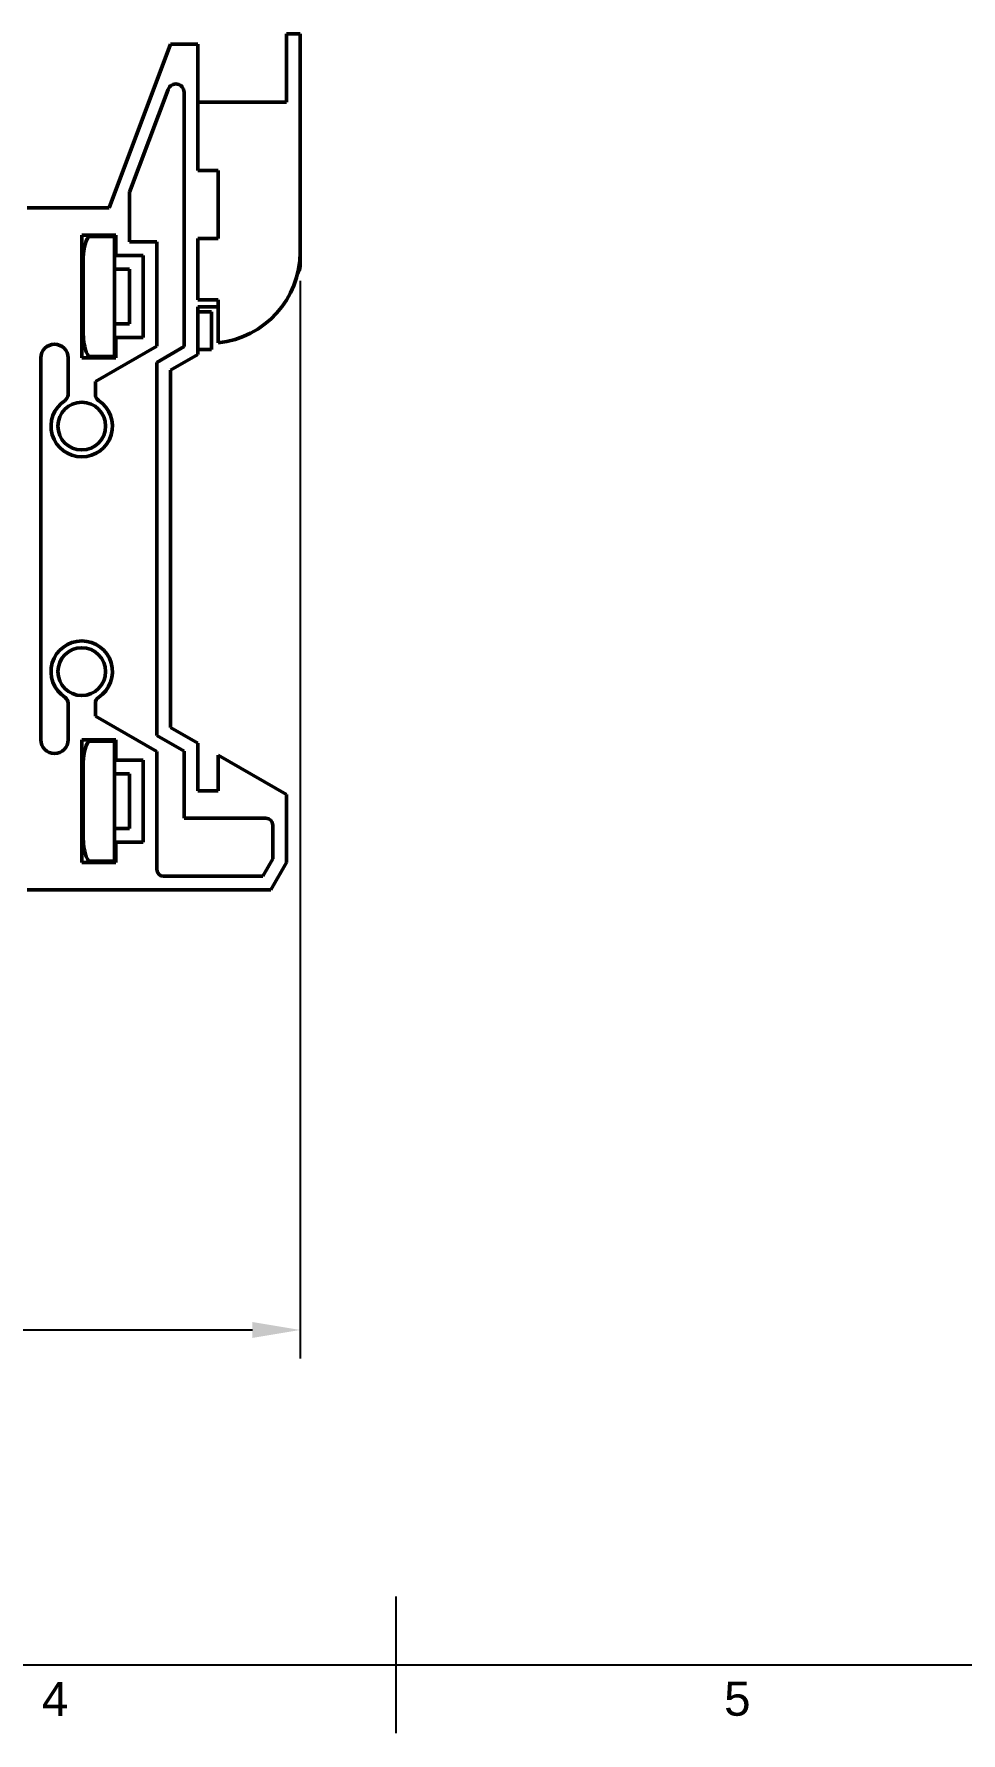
# Model space of a CAD drawing. Header units: millimetres. Extents: x 0 to 420, y 0 to 297.
# Drawn here: x 188.5 to 256.4, y 5 to 129.6 of the extents above; entities that cross this region are included whole.
import ezdxf
from ezdxf.enums import TextEntityAlignment as Align

# ---------------------------------------------------------------- set-up
doc = ezdxf.new("R2010")
doc.units = ezdxf.units.MM
doc.header["$LTSCALE"] = 0.75
for name, color, linetype, lineweight in [('Border', 7, 'Continuous', 25), ('Dimensions', 7, 'Continuous', 25), ('Visible', 7, 'Continuous', 50)]:
    doc.layers.add(name, color=color, linetype=linetype, lineweight=lineweight)
doc.styles.add('FusionTitle', font='arial.ttf')
doc.styles.get("Standard").update_dxf_attribs({"font": 'arial.ttf'})
doc.dimstyles.new('ISO-25', dxfattribs={"dimtxt": 3.5, "dimasz": 3.5, "dimexe": 2.1, "dimexo": 2.1, "dimgap": 1.4, "dimtad": 1, "dimzin": 12, "dimdsep": 46, "dimtxsty": 'Standard', "dimcen": 0, "dimclrd": 256, "dimclre": 256, "dimclrt": 256, "dimazin": 3, "dimtp": 0.1, "dimtm": 0.1, "dimtfac": 0.714286, "dimtmove": 0, "dimatfit": 3, "dimfxl": 1, "dimtzin": 12, "dimarcsym": 0})

# ---------------------------------------------------------------- blocks, each defined once
blk = doc.blocks.new('ISO_A3_SHEET')
at = {"layer": 'Border'}
for p, q in [((215, 5), (215, 15)), ((20, 10), (410, 10))]:
    blk.add_line(p, q, dxfattribs=at)
at = {"layer": 'Border', "style": 'FusionTitle'}
for s, p in [('4', (190, 7.5)), ('5', (240, 7.5))]:
    blk.add_text(s, height=2.5, dxfattribs=at).set_placement(p, align=Align.MIDDLE)
blk = doc.blocks.new('*D8')
at = {"layer": 'Defpoints', "color": 0, "transparency": 16777216}
for p in [(207.961026, 113.56485), (88.497735, 92.103145), (207.961026, 34.550201)]:
    blk.add_point(p, dxfattribs=at)
at = {"layer": 'Dimensions', "lineweight": -2, "transparency": 16777216}
for p, q in [((207.961026, 111.46485), (207.961026, 32.450201)), ((88.497735, 90.003145), (88.497735, 32.450201)), ((91.997735, 34.550201), (204.461026, 34.550201))]:
    blk.add_line(p, q, dxfattribs=at)
at = {"layer": 'Dimensions', "transparency": 16777216}
for points in [[(91.997735, 35.133534), (91.997735, 33.966868), (88.497735, 34.550201)], [(204.461026, 35.133534), (204.461026, 33.966868), (207.961026, 34.550201)]]:
    blk.add_solid(points, dxfattribs=at)
at = {"layer": 'Dimensions', "transparency": 16777216, "insert": (148.22938, 37.737207), "char_height": 3.5, "attachment_point": 5}
blk.add_mtext('119.5', dxfattribs=at)

msp = doc.modelspace()

# ---------------------------------------------------------------- linework, layer by layer
at = {"layer": 'Visible', "extrusion": (-1, -2e-16, 2.966e-13)}
for p, q in [((207.961, 129.565, 10), (206.961, 129.565, 10)), ((193.961, 116.815, 10), (198.461, 128.815, 10)), ((198.461, 128.815, 10), (200.461, 128.815, 10)), ((200.461, 128.815, 10), (200.461, 124.565, 10)), ((206.961, 128.565, 11), (206.961, 124.565, 11)), ((207.961, 113.565, 11), (207.961, 128.565, 11)), ((198.288, 125.505, 10), (195.461, 117.967, 10)), ((199.461, 106.642, 10), (199.461, 125.293, 10)), ((206.961, 124.565, 11), (200.461, 124.565, 11)), ((200.461, 124.565, 11), (200.461, 119.565, 11)), ((200.461, 119.565, 11), (201.961, 119.565, 11)), ((201.961, 119.565, 11), (201.961, 114.565, 11)), ((195.461, 117.967, 10), (195.461, 114.315, 10)), ((187.961, 116.815, 10), (193.961, 116.815, 10)), ((194.461, 114.815, 10), (191.961, 114.815, 10)), ((191.961, 114.815, 10), (191.961, 105.815, 10)), ((192.561, 114.715, 10), (194.361, 114.715, 10)), ((194.361, 114.715, 10), (194.361, 105.915, 10)), ((194.461, 114.815, 10), (194.461, 113.315, 10)), ((195.461, 114.315, 10), (197.461, 114.315, 10)), ((197.461, 114.315, 10), (197.461, 106.678, 10)), ((201.961, 114.565, 11), (200.461, 114.565, 11)), ((200.461, 114.565, 11), (200.461, 110.065, 11)), ((207.961, 112.565, 6), (207.961, 113.565, 6)), ((192.061, 112.315, 4.5), (191.961, 112.315, 4.5)), ((192.061, 112.715, 10), (192.061, 107.915, 10)), ((195.461, 112.315, 4.5), (194.361, 112.315, 4.5)), ((196.461, 113.315, 10), (194.461, 113.315, 10)), ((196.461, 107.315, 10), (196.461, 113.315, 10)), ((200.461, 110.065, 11), (201.961, 110.065, 11)), ((201.961, 110.065, 11), (201.961, 106.931, 11)), ((200.461, 109.565, 10), (200.461, 106.065, 10)), ((200.461, 109.565, 10), (201.961, 109.565, 10)), ((201.461, 109.19, 6.5), (200.461, 109.19, 6.5)), ((201.461, 109.19, 6.5), (201.461, 106.44, 6.5)), ((192.061, 108.315, 4.5), (191.961, 108.315, 4.5)), ((195.461, 108.315, 4.5), (194.361, 108.315, 4.5)), ((194.461, 107.315, 10), (196.461, 107.315, 10)), ((194.461, 107.315, 10), (194.461, 105.815, 10)), ((194.361, 105.915, 10), (192.561, 105.915, 10)), ((197.461, 106.678, 10), (192.961, 104.08, 10)), ((197.461, 105.487, 10), (199.461, 106.642, 10)), ((200.461, 106.065, 10), (198.461, 104.91, 10)), ((200.461, 106.44, 6.5), (201.461, 106.44, 6.5)), ((188.961, 105.815, 10), (188.961, 77.815, 10)), ((190.961, 103.12, 10), (190.961, 105.815, 10)), ((191.961, 105.815, 10), (194.461, 105.815, 10)), ((197.461, 78.142, 10), (197.461, 105.487, 10)), ((198.461, 104.91, 10), (198.461, 78.72, 10)), ((192.961, 103.12, 10), (192.961, 104.08, 10)), ((190.961, 77.815, 10), (190.961, 80.51, 10)), ((192.961, 79.549, 10), (192.961, 80.51, 10)), ((192.961, 79.549, 10), (197.461, 76.951, 10)), ((198.461, 78.72, 10), (200.461, 77.565, 10)), ((191.961, 77.815, 10), (191.961, 68.815, 10)), ((194.461, 77.815, 10), (191.961, 77.815, 10)), ((192.561, 77.715, 10), (194.361, 77.715, 10)), ((194.361, 77.715, 10), (194.361, 68.915, 10)), ((194.461, 77.815, 10), (194.461, 76.315, 10)), ((199.461, 76.987, 10), (197.461, 78.142, 10)), ((200.461, 77.565, 10), (200.461, 74.065, 10)), ((196.461, 76.315, 10), (194.461, 76.315, 10)), ((196.461, 70.315, 10), (196.461, 76.315, 10)), ((197.461, 76.951, 10), (197.461, 68.315, 10)), ((199.461, 72.065, 10), (199.461, 76.987, 10)), ((201.961, 76.699, 10), (206.961, 73.812, 10)), ((201.961, 74.065, 10), (201.961, 76.699, 10)), ((192.061, 75.315, 4.5), (191.961, 75.315, 4.5)), ((192.061, 75.715, 10), (192.061, 70.915, 10)), ((195.461, 75.315, 4.5), (194.361, 75.315, 4.5)), ((201.961, 74.065, 10), (200.461, 74.065, 10)), ((206.961, 73.812, 10), (206.961, 68.815, 10)), ((192.061, 71.315, 4.5), (191.961, 71.315, 4.5)), ((195.461, 71.315, 4.5), (194.361, 71.315, 4.5)), ((205.461, 72.065, 10), (199.461, 72.065, 10)), ((205.961, 69.083, 10), (205.961, 71.565, 10)), ((194.461, 70.315, 10), (196.461, 70.315, 10)), ((194.461, 70.315, 10), (194.461, 68.815, 10)), ((191.961, 68.815, 10), (194.461, 68.815, 10)), ((194.361, 68.915, 10), (192.561, 68.915, 10)), ((205.961, 69.083, 10), (205.229, 67.815, 10)), ((206.961, 68.815, 10), (205.806, 66.815, 10)), ((197.961, 67.815, 10), (205.229, 67.815, 10)), ((187.961, 66.815, 10), (205.806, 66.815, 10))]:
    msp.add_line(p, q, dxfattribs=at)
at = {"layer": 'Visible'}
for centre in [(191.961, 100.815, 10), (191.961, 82.815, 10)]:
    msp.add_circle(centre, 1.75, dxfattribs=at)
at = {"layer": 'Visible', "extrusion": (-1, -2e-16, 2.966e-13)}
for centre, radius, start in [((-128.565, 10, -206.961), 1, 90), ((-128.565, 10, -207.961), 1, 90), ((-110.315, 4.5, -195.461), 2, 0), ((-73.315, 4.5, -195.461), 2, 0)]:
    msp.add_arc(centre, radius, start, 180, dxfattribs=at)
at = {"layer": 'Visible', "extrusion": (-2.967e-13, -4e-16, -1)}
msp.add_arc((-198.855, 125.293, -10), 0.606, 20.55605, 180, dxfattribs=at)
at = {"layer": 'Visible'}
for centre, radius, start in [((201.294, 113.565, 11), 6.667, 275.7454), ((206.961, 112.565, 6), 1, 323.87771), ((189.961, 77.815, 10), 1, 180)]:
    msp.add_arc(centre, radius, start, 0, dxfattribs=at)
at = {"layer": 'Visible', "extrusion": (-2.966e-13, -5e-16, -1)}
for centre, radius, start, end in [((-189.961, 105.815, -10), 1, 0, 180), ((-190.461, 103.12, -10), 0.5, 180, 236.94427), ((-193.461, 80.51, -10), 0.5, 0, 56.94427)]:
    msp.add_arc(centre, radius, start, end, dxfattribs=at)
at = {"layer": 'Visible', "extrusion": (-2.964e-13, -4e-16, -1)}
for centre, radius, start, end in [((-191.961, 100.815, -10), 2.25, 123.05573, 56.94427), ((-193.461, 103.12, -10), 0.5, 303.05573, 0), ((-191.961, 82.815, -10), 2.25, 303.05573, 236.94427), ((-190.461, 80.51, -10), 0.5, 123.05573, 180)]:
    msp.add_arc(centre, radius, start, end, dxfattribs=at)
at = {"layer": 'Visible', "extrusion": (-2.965e-13, -2e-16, -1)}
for centre, start, end in [((-205.461, 71.565, -10), 90, 180), ((-197.961, 68.315, -10), 270, 0)]:
    msp.add_arc(centre, 0.5, start, end, dxfattribs=at)
at = {"layer": 'Visible'}
for centre, start_param, end_param in [((192.561, 112.715, 10), 0, 1.5707963), ((192.561, 107.915, 10), 1.5707963, 3.1415927), ((192.561, 75.715, 10), 0, 1.5707963), ((192.561, 70.915, 10), 1.5707963, 3.1415927)]:
    msp.add_ellipse(centre, major_axis=(0, 2), ratio=0.25, start_param=start_param, end_param=end_param, dxfattribs=at)

# ---------------------------------------------------------------- block references
at = {"layer": 'Border'}
msp.add_blockref('ISO_A3_SHEET', (0, 0), dxfattribs=at)

# ---------------------------------------------------------------- dimensions: what is measured, and where the dimension line sits
at = {"layer": 'Dimensions'}
dim = msp.add_linear_dim(base=(207.961, 34.55), p1=(88.498, 92.103), p2=(207.961, 113.565), dimstyle='ISO-25', override={"dimdec": 1, "dimlfac": 1, "dimtdec": 1}, dxfattribs=at)
dim.commit()
dim.dimension.update_dxf_attribs({"geometry": '*D8', "text_midpoint": (148.229, 34.55), "dimtype": 160})

doc.saveas('drawing.dxf')
